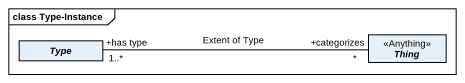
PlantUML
@startuml
mainframe class Type-Instance
hide circle
hide empty members
abstract class Type
abstract class Thing <<Anything>>
Type "+has type\n1..*" -right- "+categorizes\n*" Thing : Extent of Type
@enduml
